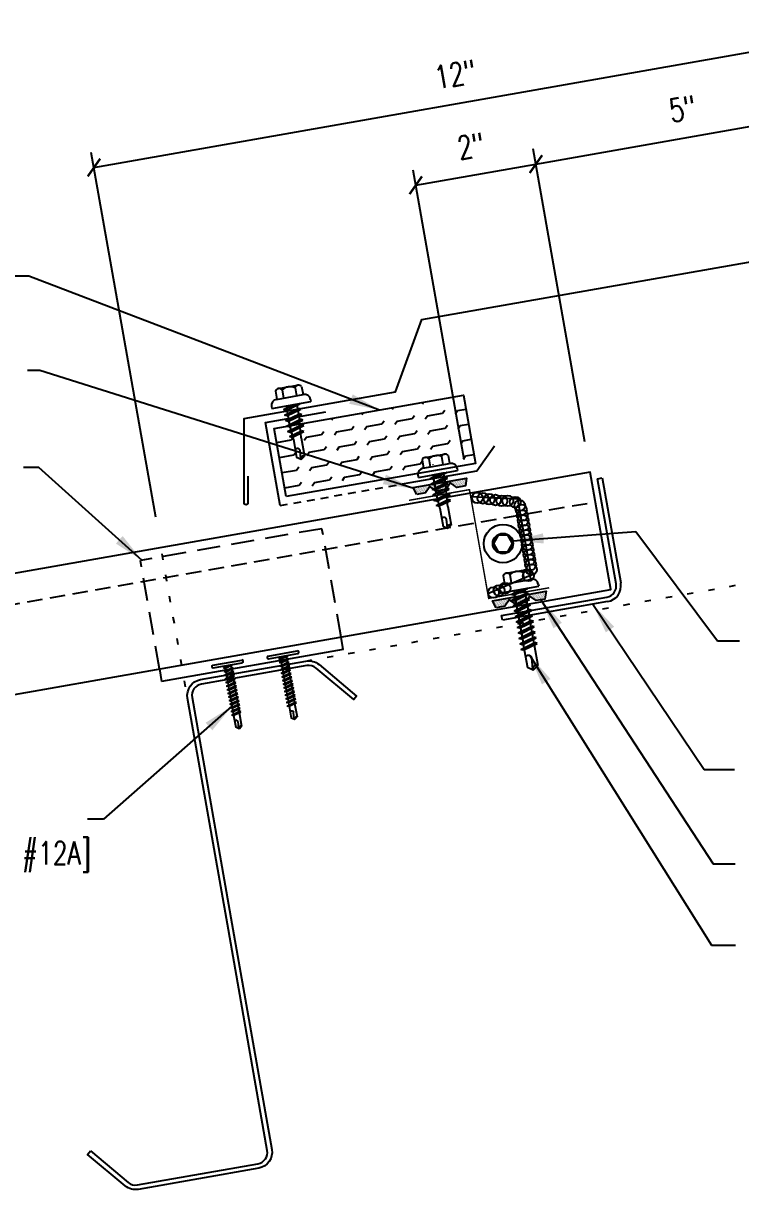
# Model space of a CAD drawing. Header units: inches. Extents: x 0 to 46.1, y 14.2 to 46.7.
# Drawn here: x 8.13 to 19.8, y 14.17 to 33.17 of the extents above; entities that cross this region are included whole.
import ezdxf

# ---------------------------------------------------------------- set-up
doc = ezdxf.new("R2010")
doc.units = ezdxf.units.IN
doc.header["$MEASUREMENT"] = 0
for name, pattern in [('DASH2', [0.1875, 0.125, -0.0625]), ('DOT', [0.25, 0, -0.25]), ('HIDDEN2', [0.1875, 0.125, -0.0625])]:
    doc.linetypes.add(name, pattern=pattern)
for name, color, linetype in [('clip', 5, 'Continuous'), ('CLO', 3, 'Continuous'), ('DIM', 2, 'Continuous'), ('FASTENER', 9, 'Continuous'), ('PANEL', 11, 'Continuous'), ('PURLIN', 1, 'Continuous'), ('SEALANT', 8, 'Continuous'), ('STLA', 12, 'Continuous'), ('TAPE', 8, 'Continuous'), ('TEXT', 2, 'Continuous'), ('THERMAL', 251, 'Continuous'), ('TRIM', 6, 'Continuous')]:
    doc.layers.add(name, color=color, linetype=linetype)
doc.styles.add('TEXT', font='SIMPLEX', dxfattribs={"width": 0.75, "height": 6})
doc.styles.add('TEXT1', font='ROMANS.shx', dxfattribs={"width": 0.75, "height": 0.375})
doc.dimstyles.new('DETAIL', dxfattribs={"dimscale": 4, "dimtxt": 0.375, "dimasz": 0.0625, "dimexe": 0.0625, "dimexo": 0.125, "dimgap": 0.0625, "dimtad": 1, "dimdec": 4, "dimzin": 3, "dimdsep": 46, "dimlunit": 4, "dimtxsty": 'TEXT1', "dimblk": 'ARCHTICK', "dimcen": 0.0625, "dimclrd": 7, "dimclre": 7, "dimclrt": 2, "dimadec": 0, "dimazin": 0, "dimtfac": 0.59375, "dimtdec": 4, "dimtmove": 0, "dimatfit": 3, "dimfxl": 0, "dimfrac": 2, "dimtolj": 1, "dimtzin": 3, "dimarcsym": 0})
doc.dimstyles.new('DETAIL$7', dxfattribs={"dimscale": 4, "dimtxt": 6, "dimasz": 0.125, "dimexe": 0.0625, "dimexo": 0.125, "dimgap": 0.0625, "dimtad": 1, "dimdec": 5, "dimzin": 3, "dimdsep": 46, "dimlunit": 4, "dimtxsty": 'TEXT', "dimblk": 'ARCHTICK', "dimcen": 0.0625, "dimclrd": 7, "dimclre": 7, "dimclrt": 2, "dimadec": 0, "dimazin": 0, "dimtfac": 0.666667, "dimtdec": 5, "dimtmove": 0, "dimatfit": 3, "dimfxl": 0, "dimfrac": 2, "dimtolj": 1, "dimtzin": 3, "dimarcsym": 0})

# ---------------------------------------------------------------- blocks, each defined once
blk = doc.blocks.new('_ArchTick')
at = {"color": 0, "linetype": 'ByBlock', "const_width": 0.15}
blk.add_lwpolyline([(-0.5, -0.5), (0.5, 0.5)], dxfattribs=at)
blk = doc.blocks.new('*D12')
at = {"layer": 'DEFPOINTS', "color": 0}
for p in [(21.408, 31.744), (17.355, 25.857), (22.707, 24.377)]:
    blk.add_point(p, dxfattribs=at)
at = {"layer": 'DIM', "color": 7, "lineweight": -2}
for p, q in [((22.621, 24.869), (21.365, 31.991)), ((16.471, 30.874), (21.408, 31.744)), ((17.268, 26.35), (16.427, 31.12))]:
    blk.add_line(p, q, dxfattribs=at)
at = {"layer": 'DIM', "color": 7, "lineweight": -2, "xscale": 0.25, "yscale": 0.25, "zscale": 0.25}
for p, rotation in [((21.408, 31.744), 10.00000000000004), ((16.471, 30.874), 190.0000000000001)]:
    blk.add_blockref('_ArchTick', p, dxfattribs=dict(at, rotation=rotation))
at = {"layer": 'DIM', "color": 2, "insert": (18.857, 31.775), "char_height": 0.375, "attachment_point": 5, "rotation": 10, "style": 'TEXT1'}
blk.add_mtext('\\A1;5"', dxfattribs=at)
blk = doc.blocks.new('*D13')
at = {"layer": 'DEFPOINTS', "color": 0}
for p in [(21.201, 32.92), (10.37, 24.629), (22.707, 24.377)]:
    blk.add_point(p, dxfattribs=at)
at = {"layer": 'DIM', "color": 7, "lineweight": -2}
for p, q in [((22.621, 24.869), (21.158, 33.166)), ((9.278, 30.818), (21.201, 32.92)), ((10.283, 25.122), (9.235, 31.064))]:
    blk.add_line(p, q, dxfattribs=at)
at = {"layer": 'DIM', "color": 7, "lineweight": -2, "xscale": 0.25, "yscale": 0.25, "zscale": 0.25}
for p, rotation in [((21.201, 32.92), 10.00000000000004), ((9.278, 30.818), 190.0000000000001)]:
    blk.add_blockref('_ArchTick', p, dxfattribs=dict(at, rotation=rotation))
at = {"layer": 'DIM', "color": 2, "insert": (15.157, 32.335), "char_height": 0.375, "attachment_point": 5, "rotation": 10, "style": 'TEXT1'}
blk.add_mtext('\\A1;12"', dxfattribs=at)
blk = doc.blocks.new('A$C23AA14D5')
at = {"layer": 'CLO', "const_width": 0.0239}
blk.add_lwpolyline([(2.284, 0.187), (1.299, 0.014), (0.987, 1.785), (0.002, 1.611)], dxfattribs=at)
at = {"layer": 'CLO'}
blk.add_lwpolyline([(1.285, 0.094), (1.993, 0.397), (1.776, 1.628), (1.007, 1.67)], dxfattribs=at)
blk = doc.blocks.new('*X4')
at = {"color": 0}
for p, q in [((-0.434, 0.135), (-0.434, 0.135)), ((-0.434, 0.123), (-0.434, 0.123)), ((-0.422, 0.141), (-0.422, 0.141)), ((-0.422, 0.129), (-0.422, 0.129)), ((-0.422, 0.117), (-0.422, 0.117)), ((-0.422, 0.105), (-0.422, 0.105)), ((-0.422, 0.094), (-0.422, 0.094)), ((-0.422, 0.082), (-0.422, 0.082)), ((-0.41, 0.135), (-0.41, 0.135)), ((-0.41, 0.123), (-0.41, 0.123)), ((-0.41, 0.111), (-0.41, 0.111)), ((-0.41, 0.1), (-0.41, 0.1)), ((-0.41, 0.088), (-0.41, 0.088)), ((-0.41, 0.076), (-0.41, 0.076)), ((-0.41, 0.064), (-0.41, 0.064)), ((-0.41, 0.053), (-0.41, 0.053)), ((-0.41, 0.041), (-0.41, 0.041)), ((-0.398, 0.141), (-0.398, 0.141)), ((-0.398, 0.129), (-0.398, 0.129)), ((-0.398, 0.117), (-0.398, 0.117)), ((-0.398, 0.105), (-0.398, 0.105)), ((-0.398, 0.094), (-0.398, 0.094)), ((-0.398, 0.082), (-0.398, 0.082)), ((-0.398, 0.07), (-0.398, 0.07)), ((-0.398, 0.059), (-0.398, 0.059)), ((-0.398, 0.047), (-0.398, 0.047)), ((-0.398, 0.035), (-0.398, 0.035)), ((-0.398, 0.023), (-0.398, 0.023)), ((-0.387, 0.135), (-0.387, 0.135)), ((-0.387, 0.123), (-0.387, 0.123)), ((-0.387, 0.111), (-0.387, 0.111)), ((-0.387, 0.1), (-0.387, 0.1)), ((-0.387, 0.088), (-0.387, 0.088)), ((-0.387, 0.076), (-0.387, 0.076)), ((-0.387, 0.064), (-0.387, 0.064)), ((-0.387, 0.053), (-0.387, 0.053)), ((-0.387, 0.041), (-0.387, 0.041)), ((-0.387, 0.029), (-0.387, 0.029)), ((-0.375, 0.141), (-0.375, 0.141)), ((-0.375, 0.129), (-0.375, 0.129)), ((-0.375, 0.117), (-0.375, 0.117)), ((-0.375, 0.105), (-0.375, 0.105)), ((-0.375, 0.094), (-0.375, 0.094)), ((-0.375, 0.082), (-0.375, 0.082)), ((-0.375, 0.07), (-0.375, 0.07)), ((-0.375, 0.059), (-0.375, 0.059)), ((-0.375, 0.047), (-0.375, 0.047)), ((-0.375, 0.035), (-0.375, 0.035)), ((-0.375, 0.023), (-0.375, 0.023)), ((-0.363, 0.135), (-0.363, 0.135)), ((-0.363, 0.123), (-0.363, 0.123)), ((-0.363, 0.111), (-0.363, 0.111)), ((-0.363, 0.1), (-0.363, 0.1)), ((-0.363, 0.088), (-0.363, 0.088)), ((-0.363, 0.076), (-0.363, 0.076)), ((-0.363, 0.064), (-0.363, 0.064)), ((-0.363, 0.053), (-0.363, 0.053)), ((-0.363, 0.041), (-0.363, 0.041)), ((-0.363, 0.029), (-0.363, 0.029)), ((-0.352, 0.141), (-0.352, 0.141)), ((-0.352, 0.129), (-0.352, 0.129)), ((-0.352, 0.117), (-0.352, 0.117)), ((-0.352, 0.105), (-0.352, 0.105)), ((-0.352, 0.094), (-0.352, 0.094)), ((-0.352, 0.082), (-0.352, 0.082)), ((-0.352, 0.07), (-0.352, 0.07)), ((-0.352, 0.059), (-0.352, 0.059)), ((-0.352, 0.047), (-0.352, 0.047)), ((-0.352, 0.035), (-0.352, 0.035)), ((-0.352, 0.023), (-0.352, 0.023)), ((-0.34, 0.135), (-0.34, 0.135)), ((-0.34, 0.123), (-0.34, 0.123)), ((-0.34, 0.111), (-0.34, 0.111)), ((-0.34, 0.1), (-0.34, 0.1)), ((-0.34, 0.088), (-0.34, 0.088)), ((-0.34, 0.076), (-0.34, 0.076)), ((-0.34, 0.064), (-0.34, 0.064)), ((-0.34, 0.053), (-0.34, 0.053)), ((-0.34, 0.041), (-0.34, 0.041)), ((-0.34, 0.029), (-0.34, 0.029)), ((-0.328, 0.141), (-0.328, 0.141)), ((-0.328, 0.129), (-0.328, 0.129)), ((-0.328, 0.117), (-0.328, 0.117)), ((-0.328, 0.105), (-0.328, 0.105)), ((-0.328, 0.094), (-0.328, 0.094)), ((-0.328, 0.082), (-0.328, 0.082)), ((-0.328, 0.07), (-0.328, 0.07)), ((-0.328, 0.059), (-0.328, 0.059)), ((-0.328, 0.047), (-0.328, 0.047)), ((-0.328, 0.035), (-0.328, 0.035)), ((-0.328, 0.023), (-0.328, 0.023)), ((-0.316, 0.135), (-0.316, 0.135)), ((-0.316, 0.123), (-0.316, 0.123)), ((-0.316, 0.111), (-0.316, 0.111)), ((-0.316, 0.1), (-0.316, 0.1)), ((-0.316, 0.088), (-0.316, 0.088)), ((-0.316, 0.076), (-0.316, 0.076)), ((-0.316, 0.064), (-0.316, 0.064)), ((-0.316, 0.053), (-0.316, 0.053)), ((-0.316, 0.041), (-0.316, 0.041)), ((-0.316, 0.029), (-0.316, 0.029)), ((-0.305, 0.141), (-0.305, 0.141)), ((-0.305, 0.129), (-0.305, 0.129)), ((-0.305, 0.117), (-0.305, 0.117)), ((-0.305, 0.105), (-0.305, 0.105)), ((-0.305, 0.094), (-0.305, 0.094)), ((-0.305, 0.082), (-0.305, 0.082)), ((-0.305, 0.07), (-0.305, 0.07)), ((-0.305, 0.059), (-0.305, 0.059)), ((-0.305, 0.047), (-0.305, 0.047)), ((-0.305, 0.035), (-0.305, 0.035)), ((-0.305, 0.023), (-0.305, 0.023)), ((-0.293, 0.135), (-0.293, 0.135)), ((-0.293, 0.123), (-0.293, 0.123)), ((-0.293, 0.111), (-0.293, 0.111)), ((-0.293, 0.1), (-0.293, 0.1)), ((-0.293, 0.088), (-0.293, 0.088)), ((-0.293, 0.076), (-0.293, 0.076)), ((-0.293, 0.064), (-0.293, 0.064)), ((-0.293, 0.053), (-0.293, 0.053)), ((-0.293, 0.041), (-0.293, 0.041)), ((-0.293, 0.029), (-0.293, 0.029)), ((-0.281, 0.141), (-0.281, 0.141)), ((-0.281, 0.129), (-0.281, 0.129)), ((-0.281, 0.117), (-0.281, 0.117)), ((-0.281, 0.105), (-0.281, 0.105)), ((-0.281, 0.094), (-0.281, 0.094)), ((-0.281, 0.082), (-0.281, 0.082)), ((-0.281, 0.07), (-0.281, 0.07)), ((-0.281, 0.059), (-0.281, 0.059)), ((-0.281, 0.047), (-0.281, 0.047)), ((-0.281, 0.035), (-0.281, 0.035)), ((-0.281, 0.023), (-0.281, 0.023)), ((-0.27, 0.135), (-0.27, 0.135)), ((-0.27, 0.123), (-0.27, 0.123)), ((-0.27, 0.111), (-0.27, 0.111)), ((-0.27, 0.1), (-0.27, 0.1)), ((-0.27, 0.088), (-0.27, 0.088)), ((-0.27, 0.076), (-0.27, 0.076)), ((-0.27, 0.064), (-0.27, 0.064)), ((-0.27, 0.053), (-0.27, 0.053)), ((-0.27, 0.041), (-0.27, 0.041)), ((-0.27, 0.029), (-0.27, 0.029)), ((-0.258, 0.141), (-0.258, 0.141)), ((-0.258, 0.129), (-0.258, 0.129)), ((-0.258, 0.117), (-0.258, 0.117)), ((-0.258, 0.105), (-0.258, 0.105)), ((-0.258, 0.094), (-0.258, 0.094)), ((-0.258, 0.082), (-0.258, 0.082)), ((-0.258, 0.07), (-0.258, 0.07)), ((-0.258, 0.059), (-0.258, 0.059)), ((-0.258, 0.047), (-0.258, 0.047)), ((-0.258, 0.035), (-0.258, 0.035)), ((-0.258, 0.023), (-0.258, 0.023)), ((-0.246, 0.135), (-0.246, 0.135)), ((-0.246, 0.123), (-0.246, 0.123)), ((-0.246, 0.111), (-0.246, 0.111)), ((-0.246, 0.1), (-0.246, 0.1)), ((-0.246, 0.088), (-0.246, 0.088)), ((-0.246, 0.076), (-0.246, 0.076)), ((-0.246, 0.064), (-0.246, 0.064)), ((-0.246, 0.053), (-0.246, 0.053)), ((-0.246, 0.041), (-0.246, 0.041)), ((-0.234, 0.141), (-0.234, 0.141)), ((-0.234, 0.129), (-0.234, 0.129)), ((-0.234, 0.117), (-0.234, 0.117)), ((-0.234, 0.105), (-0.234, 0.105)), ((-0.234, 0.094), (-0.234, 0.094)), ((-0.234, 0.082), (-0.234, 0.082)), ((-0.234, 0.07), (-0.234, 0.07)), ((-0.234, 0.059), (-0.234, 0.059)), ((-0.234, 0.047), (-0.234, 0.047)), ((-0.223, 0.135), (-0.223, 0.135)), ((-0.223, 0.123), (-0.223, 0.123)), ((-0.223, 0.111), (-0.223, 0.111)), ((-0.223, 0.1), (-0.223, 0.1)), ((-0.223, 0.088), (-0.223, 0.088)), ((-0.223, 0.076), (-0.223, 0.076)), ((-0.223, 0.064), (-0.223, 0.064)), ((-0.211, 0.141), (-0.211, 0.141)), ((-0.211, 0.129), (-0.211, 0.129)), ((-0.211, 0.117), (-0.211, 0.117)), ((-0.211, 0.105), (-0.211, 0.105)), ((-0.211, 0.094), (-0.211, 0.094)), ((-0.211, 0.082), (-0.211, 0.082)), ((-0.211, 0.07), (-0.211, 0.07)), ((-0.199, 0.135), (-0.199, 0.135)), ((-0.199, 0.123), (-0.199, 0.123)), ((-0.199, 0.111), (-0.199, 0.111)), ((-0.199, 0.1), (-0.199, 0.1)), ((-0.199, 0.088), (-0.199, 0.088)), ((-0.188, 0.141), (-0.188, 0.141)), ((-0.188, 0.129), (-0.188, 0.129)), ((-0.188, 0.117), (-0.188, 0.117)), ((-0.188, 0.105), (-0.188, 0.105)), ((-0.188, 0.094), (-0.188, 0.094)), ((-0.176, 0.135), (-0.176, 0.135)), ((-0.176, 0.123), (-0.176, 0.123)), ((-0.176, 0.111), (-0.176, 0.111)), ((-0.164, 0.141), (-0.164, 0.141)), ((-0.164, 0.129), (-0.164, 0.129)), ((-0.164, 0.117), (-0.164, 0.117)), ((-0.164, 0.105), (-0.164, 0.105)), ((-0.152, 0.135), (-0.152, 0.135)), ((-0.152, 0.123), (-0.152, 0.123)), ((-0.152, 0.111), (-0.152, 0.111)), ((-0.152, 0.1), (-0.152, 0.1)), ((-0.141, 0.141), (-0.141, 0.141)), ((-0.141, 0.129), (-0.141, 0.129)), ((-0.141, 0.117), (-0.141, 0.117)), ((-0.141, 0.105), (-0.141, 0.105)), ((-0.141, 0.094), (-0.141, 0.094)), ((-0.141, 0.082), (-0.141, 0.082)), ((-0.129, 0.135), (-0.129, 0.135)), ((-0.129, 0.123), (-0.129, 0.123)), ((-0.129, 0.111), (-0.129, 0.111)), ((-0.129, 0.1), (-0.129, 0.1)), ((-0.129, 0.088), (-0.129, 0.088)), ((-0.129, 0.076), (-0.129, 0.076)), ((-0.117, 0.141), (-0.117, 0.141)), ((-0.117, 0.129), (-0.117, 0.129)), ((-0.117, 0.117), (-0.117, 0.117)), ((-0.117, 0.105), (-0.117, 0.105)), ((-0.117, 0.094), (-0.117, 0.094)), ((-0.117, 0.082), (-0.117, 0.082)), ((-0.117, 0.07), (-0.117, 0.07)), ((-0.117, 0.059), (-0.117, 0.059)), ((-0.105, 0.135), (-0.105, 0.135)), ((-0.105, 0.123), (-0.105, 0.123)), ((-0.105, 0.111), (-0.105, 0.111)), ((-0.105, 0.1), (-0.105, 0.1)), ((-0.105, 0.088), (-0.105, 0.088)), ((-0.105, 0.076), (-0.105, 0.076)), ((-0.105, 0.064), (-0.105, 0.064)), ((-0.105, 0.053), (-0.105, 0.053)), ((-0.094, 0.141), (-0.094, 0.141)), ((-0.094, 0.129), (-0.094, 0.129)), ((-0.094, 0.117), (-0.094, 0.117)), ((-0.094, 0.105), (-0.094, 0.105)), ((-0.094, 0.094), (-0.094, 0.094)), ((-0.094, 0.082), (-0.094, 0.082)), ((-0.094, 0.07), (-0.094, 0.07)), ((-0.094, 0.059), (-0.094, 0.059)), ((-0.094, 0.047), (-0.094, 0.047)), ((-0.094, 0.035), (-0.094, 0.035)), ((-0.082, 0.135), (-0.082, 0.135)), ((-0.082, 0.123), (-0.082, 0.123)), ((-0.082, 0.111), (-0.082, 0.111)), ((-0.082, 0.1), (-0.082, 0.1)), ((-0.082, 0.088), (-0.082, 0.088)), ((-0.082, 0.076), (-0.082, 0.076)), ((-0.082, 0.064), (-0.082, 0.064)), ((-0.082, 0.053), (-0.082, 0.053)), ((-0.082, 0.041), (-0.082, 0.041)), ((-0.082, 0.029), (-0.082, 0.029)), ((-0.07, 0.141), (-0.07, 0.141)), ((-0.07, 0.129), (-0.07, 0.129)), ((-0.07, 0.117), (-0.07, 0.117)), ((-0.07, 0.105), (-0.07, 0.105)), ((-0.07, 0.094), (-0.07, 0.094)), ((-0.07, 0.082), (-0.07, 0.082)), ((-0.07, 0.07), (-0.07, 0.07)), ((-0.07, 0.059), (-0.07, 0.059)), ((-0.07, 0.047), (-0.07, 0.047)), ((-0.07, 0.035), (-0.07, 0.035)), ((-0.07, 0.023), (-0.07, 0.023)), ((-0.059, 0.135), (-0.059, 0.135)), ((-0.059, 0.123), (-0.059, 0.123)), ((-0.059, 0.111), (-0.059, 0.111)), ((-0.059, 0.1), (-0.059, 0.1)), ((-0.059, 0.088), (-0.059, 0.088)), ((-0.059, 0.076), (-0.059, 0.076)), ((-0.059, 0.064), (-0.059, 0.064)), ((-0.059, 0.053), (-0.059, 0.053)), ((-0.059, 0.041), (-0.059, 0.041)), ((-0.059, 0.029), (-0.059, 0.029)), ((-0.047, 0.141), (-0.047, 0.141)), ((-0.047, 0.129), (-0.047, 0.129)), ((-0.047, 0.117), (-0.047, 0.117)), ((-0.047, 0.105), (-0.047, 0.105)), ((-0.047, 0.094), (-0.047, 0.094)), ((-0.047, 0.082), (-0.047, 0.082)), ((-0.047, 0.07), (-0.047, 0.07)), ((-0.047, 0.059), (-0.047, 0.059)), ((-0.047, 0.047), (-0.047, 0.047)), ((-0.047, 0.035), (-0.047, 0.035)), ((-0.047, 0.023), (-0.047, 0.023)), ((-0.035, 0.135), (-0.035, 0.135)), ((-0.035, 0.123), (-0.035, 0.123)), ((-0.035, 0.111), (-0.035, 0.111)), ((-0.035, 0.1), (-0.035, 0.1)), ((-0.035, 0.088), (-0.035, 0.088)), ((-0.035, 0.076), (-0.035, 0.076)), ((-0.035, 0.064), (-0.035, 0.064)), ((-0.035, 0.053), (-0.035, 0.053)), ((-0.035, 0.041), (-0.035, 0.041)), ((-0.035, 0.029), (-0.035, 0.029)), ((-0.023, 0.141), (-0.023, 0.141)), ((-0.023, 0.129), (-0.023, 0.129)), ((-0.023, 0.117), (-0.023, 0.117)), ((-0.023, 0.105), (-0.023, 0.105)), ((-0.023, 0.094), (-0.023, 0.094)), ((-0.023, 0.082), (-0.023, 0.082)), ((-0.023, 0.07), (-0.023, 0.07)), ((-0.023, 0.059), (-0.023, 0.059)), ((-0.023, 0.047), (-0.023, 0.047)), ((-0.023, 0.035), (-0.023, 0.035)), ((-0.023, 0.023), (-0.023, 0.023)), ((-0.012, 0.135), (-0.012, 0.135)), ((-0.012, 0.123), (-0.012, 0.123)), ((-0.012, 0.111), (-0.012, 0.111)), ((-0.012, 0.1), (-0.012, 0.1)), ((-0.012, 0.088), (-0.012, 0.088)), ((-0.012, 0.076), (-0.012, 0.076)), ((-0.012, 0.064), (-0.012, 0.064)), ((-0.012, 0.053), (-0.012, 0.053)), ((-0.012, 0.041), (-0.012, 0.041)), ((-0.012, 0.029), (-0.012, 0.029)), ((0, 0.141), (0, 0.141)), ((0, 0.129), (0, 0.129)), ((0, 0.117), (0, 0.117)), ((0, 0.105), (0, 0.105)), ((0, 0.094), (0, 0.094)), ((0, 0.082), (0, 0.082)), ((0, 0.07), (0, 0.07)), ((0, 0.059), (0, 0.059)), ((0, 0.047), (0, 0.047)), ((0, 0.035), (0, 0.035)), ((0, 0.023), (0, 0.023)), ((0.012, 0.135), (0.012, 0.135)), ((0.012, 0.123), (0.012, 0.123)), ((0.012, 0.111), (0.012, 0.111)), ((0.012, 0.1), (0.012, 0.1)), ((0.012, 0.088), (0.012, 0.088)), ((0.012, 0.076), (0.012, 0.076)), ((0.012, 0.064), (0.012, 0.064)), ((0.012, 0.053), (0.012, 0.053)), ((0.012, 0.041), (0.012, 0.041)), ((0.012, 0.029), (0.012, 0.029)), ((0.023, 0.141), (0.023, 0.141)), ((0.023, 0.129), (0.023, 0.129)), ((0.023, 0.117), (0.023, 0.117)), ((0.023, 0.105), (0.023, 0.105)), ((0.023, 0.094), (0.023, 0.094)), ((0.023, 0.082), (0.023, 0.082)), ((0.023, 0.07), (0.023, 0.07)), ((0.023, 0.059), (0.023, 0.059)), ((0.023, 0.047), (0.023, 0.047)), ((0.023, 0.035), (0.023, 0.035)), ((0.023, 0.023), (0.023, 0.023)), ((0.035, 0.135), (0.035, 0.135)), ((0.035, 0.123), (0.035, 0.123)), ((0.035, 0.111), (0.035, 0.111)), ((0.035, 0.1), (0.035, 0.1)), ((0.035, 0.088), (0.035, 0.088)), ((0.035, 0.076), (0.035, 0.076)), ((0.035, 0.064), (0.035, 0.064)), ((0.035, 0.053), (0.035, 0.053)), ((0.035, 0.041), (0.035, 0.041)), ((0.035, 0.029), (0.035, 0.029)), ((0.047, 0.141), (0.047, 0.141)), ((0.047, 0.129), (0.047, 0.129)), ((0.047, 0.117), (0.047, 0.117)), ((0.047, 0.105), (0.047, 0.105)), ((0.047, 0.094), (0.047, 0.094)), ((0.047, 0.082), (0.047, 0.082)), ((0.047, 0.07), (0.047, 0.07)), ((0.047, 0.059), (0.047, 0.059)), ((0.047, 0.047), (0.047, 0.047)), ((0.047, 0.035), (0.047, 0.035)), ((0.047, 0.023), (0.047, 0.023)), ((0.059, 0.135), (0.059, 0.135)), ((0.059, 0.123), (0.059, 0.123)), ((0.059, 0.111), (0.059, 0.111)), ((0.059, 0.1), (0.059, 0.1)), ((0.059, 0.088), (0.059, 0.088)), ((0.059, 0.076), (0.059, 0.076)), ((0.059, 0.064), (0.059, 0.064)), ((0.059, 0.053), (0.059, 0.053)), ((0.059, 0.041), (0.059, 0.041)), ((0.059, 0.029), (0.059, 0.029)), ((0.07, 0.141), (0.07, 0.141)), ((0.07, 0.129), (0.07, 0.129)), ((0.07, 0.117), (0.07, 0.117)), ((0.07, 0.105), (0.07, 0.105)), ((0.07, 0.094), (0.07, 0.094)), ((0.07, 0.082), (0.07, 0.082)), ((0.07, 0.07), (0.07, 0.07)), ((0.07, 0.059), (0.07, 0.059)), ((0.07, 0.047), (0.07, 0.047)), ((0.07, 0.035), (0.07, 0.035)), ((0.07, 0.023), (0.07, 0.023)), ((0.082, 0.135), (0.082, 0.135)), ((0.082, 0.123), (0.082, 0.123)), ((0.082, 0.111), (0.082, 0.111)), ((0.082, 0.1), (0.082, 0.1)), ((0.082, 0.088), (0.082, 0.088)), ((0.082, 0.076), (0.082, 0.076)), ((0.082, 0.064), (0.082, 0.064)), ((0.082, 0.053), (0.082, 0.053)), ((0.082, 0.041), (0.082, 0.041)), ((0.082, 0.029), (0.082, 0.029)), ((0.094, 0.141), (0.094, 0.141)), ((0.094, 0.129), (0.094, 0.129)), ((0.094, 0.117), (0.094, 0.117)), ((0.094, 0.105), (0.094, 0.105)), ((0.094, 0.094), (0.094, 0.094)), ((0.094, 0.082), (0.094, 0.082)), ((0.094, 0.07), (0.094, 0.07)), ((0.094, 0.059), (0.094, 0.059)), ((0.094, 0.047), (0.094, 0.047)), ((0.094, 0.035), (0.094, 0.035)), ((0.105, 0.135), (0.105, 0.135)), ((0.105, 0.123), (0.105, 0.123)), ((0.105, 0.111), (0.105, 0.111)), ((0.105, 0.1), (0.105, 0.1)), ((0.105, 0.088), (0.105, 0.088)), ((0.105, 0.076), (0.105, 0.076)), ((0.105, 0.064), (0.105, 0.064)), ((0.105, 0.053), (0.105, 0.053)), ((0.117, 0.141), (0.117, 0.141)), ((0.117, 0.129), (0.117, 0.129)), ((0.117, 0.117), (0.117, 0.117)), ((0.117, 0.105), (0.117, 0.105)), ((0.117, 0.094), (0.117, 0.094)), ((0.117, 0.082), (0.117, 0.082)), ((0.117, 0.07), (0.117, 0.07)), ((0.117, 0.059), (0.117, 0.059)), ((0.129, 0.135), (0.129, 0.135)), ((0.129, 0.123), (0.129, 0.123)), ((0.129, 0.111), (0.129, 0.111)), ((0.129, 0.1), (0.129, 0.1)), ((0.129, 0.088), (0.129, 0.088)), ((0.129, 0.076), (0.129, 0.076)), ((0.141, 0.141), (0.141, 0.141)), ((0.141, 0.129), (0.141, 0.129)), ((0.141, 0.117), (0.141, 0.117)), ((0.141, 0.105), (0.141, 0.105)), ((0.141, 0.094), (0.141, 0.094)), ((0.141, 0.082), (0.141, 0.082)), ((0.152, 0.135), (0.152, 0.135)), ((0.152, 0.123), (0.152, 0.123)), ((0.152, 0.111), (0.152, 0.111)), ((0.152, 0.1), (0.152, 0.1)), ((0.164, 0.141), (0.164, 0.141)), ((0.164, 0.129), (0.164, 0.129)), ((0.164, 0.117), (0.164, 0.117)), ((0.164, 0.105), (0.164, 0.105)), ((0.176, 0.135), (0.176, 0.135)), ((0.176, 0.123), (0.176, 0.123)), ((0.176, 0.111), (0.176, 0.111)), ((0.188, 0.141), (0.188, 0.141)), ((0.188, 0.129), (0.188, 0.129)), ((0.188, 0.117), (0.188, 0.117)), ((0.188, 0.105), (0.188, 0.105)), ((0.188, 0.094), (0.188, 0.094)), ((0.199, 0.135), (0.199, 0.135)), ((0.199, 0.123), (0.199, 0.123)), ((0.199, 0.111), (0.199, 0.111)), ((0.199, 0.1), (0.199, 0.1)), ((0.199, 0.088), (0.199, 0.088)), ((0.211, 0.141), (0.211, 0.141)), ((0.211, 0.129), (0.211, 0.129)), ((0.211, 0.117), (0.211, 0.117)), ((0.211, 0.105), (0.211, 0.105)), ((0.211, 0.094), (0.211, 0.094)), ((0.211, 0.082), (0.211, 0.082)), ((0.211, 0.07), (0.211, 0.07)), ((0.223, 0.135), (0.223, 0.135)), ((0.223, 0.123), (0.223, 0.123)), ((0.223, 0.111), (0.223, 0.111)), ((0.223, 0.1), (0.223, 0.1)), ((0.223, 0.088), (0.223, 0.088)), ((0.223, 0.076), (0.223, 0.076)), ((0.223, 0.064), (0.223, 0.064)), ((0.234, 0.141), (0.234, 0.141)), ((0.234, 0.129), (0.234, 0.129)), ((0.234, 0.117), (0.234, 0.117)), ((0.234, 0.105), (0.234, 0.105)), ((0.234, 0.094), (0.234, 0.094)), ((0.234, 0.082), (0.234, 0.082)), ((0.234, 0.07), (0.234, 0.07)), ((0.234, 0.059), (0.234, 0.059)), ((0.234, 0.047), (0.234, 0.047)), ((0.246, 0.135), (0.246, 0.135)), ((0.246, 0.123), (0.246, 0.123)), ((0.246, 0.111), (0.246, 0.111)), ((0.246, 0.1), (0.246, 0.1)), ((0.246, 0.088), (0.246, 0.088)), ((0.246, 0.076), (0.246, 0.076)), ((0.246, 0.064), (0.246, 0.064)), ((0.246, 0.053), (0.246, 0.053)), ((0.246, 0.041), (0.246, 0.041)), ((0.258, 0.141), (0.258, 0.141)), ((0.258, 0.129), (0.258, 0.129)), ((0.258, 0.117), (0.258, 0.117)), ((0.258, 0.105), (0.258, 0.105)), ((0.258, 0.094), (0.258, 0.094)), ((0.258, 0.082), (0.258, 0.082)), ((0.258, 0.07), (0.258, 0.07)), ((0.258, 0.059), (0.258, 0.059)), ((0.258, 0.047), (0.258, 0.047)), ((0.258, 0.035), (0.258, 0.035)), ((0.258, 0.023), (0.258, 0.023)), ((0.27, 0.135), (0.27, 0.135)), ((0.27, 0.123), (0.27, 0.123)), ((0.27, 0.111), (0.27, 0.111)), ((0.27, 0.1), (0.27, 0.1)), ((0.27, 0.088), (0.27, 0.088)), ((0.27, 0.076), (0.27, 0.076)), ((0.27, 0.064), (0.27, 0.064)), ((0.27, 0.053), (0.27, 0.053)), ((0.27, 0.041), (0.27, 0.041)), ((0.27, 0.029), (0.27, 0.029)), ((0.281, 0.141), (0.281, 0.141)), ((0.281, 0.129), (0.281, 0.129)), ((0.281, 0.117), (0.281, 0.117)), ((0.281, 0.105), (0.281, 0.105)), ((0.281, 0.094), (0.281, 0.094)), ((0.281, 0.082), (0.281, 0.082)), ((0.281, 0.07), (0.281, 0.07)), ((0.281, 0.059), (0.281, 0.059)), ((0.281, 0.047), (0.281, 0.047)), ((0.281, 0.035), (0.281, 0.035)), ((0.281, 0.023), (0.281, 0.023)), ((0.293, 0.135), (0.293, 0.135)), ((0.293, 0.123), (0.293, 0.123)), ((0.293, 0.111), (0.293, 0.111)), ((0.293, 0.1), (0.293, 0.1)), ((0.293, 0.088), (0.293, 0.088)), ((0.293, 0.076), (0.293, 0.076)), ((0.293, 0.064), (0.293, 0.064)), ((0.293, 0.053), (0.293, 0.053)), ((0.293, 0.041), (0.293, 0.041)), ((0.293, 0.029), (0.293, 0.029)), ((0.305, 0.141), (0.305, 0.141)), ((0.305, 0.129), (0.305, 0.129)), ((0.305, 0.117), (0.305, 0.117)), ((0.305, 0.105), (0.305, 0.105)), ((0.305, 0.094), (0.305, 0.094)), ((0.305, 0.082), (0.305, 0.082)), ((0.305, 0.07), (0.305, 0.07)), ((0.305, 0.059), (0.305, 0.059)), ((0.305, 0.047), (0.305, 0.047)), ((0.305, 0.035), (0.305, 0.035)), ((0.305, 0.023), (0.305, 0.023)), ((0.316, 0.135), (0.316, 0.135)), ((0.316, 0.123), (0.316, 0.123)), ((0.316, 0.111), (0.316, 0.111)), ((0.316, 0.1), (0.316, 0.1)), ((0.316, 0.088), (0.316, 0.088)), ((0.316, 0.076), (0.316, 0.076)), ((0.316, 0.064), (0.316, 0.064)), ((0.316, 0.053), (0.316, 0.053)), ((0.316, 0.041), (0.316, 0.041)), ((0.316, 0.029), (0.316, 0.029)), ((0.328, 0.141), (0.328, 0.141)), ((0.328, 0.129), (0.328, 0.129)), ((0.328, 0.117), (0.328, 0.117)), ((0.328, 0.105), (0.328, 0.105)), ((0.328, 0.094), (0.328, 0.094)), ((0.328, 0.082), (0.328, 0.082)), ((0.328, 0.07), (0.328, 0.07)), ((0.328, 0.059), (0.328, 0.059)), ((0.328, 0.047), (0.328, 0.047)), ((0.328, 0.035), (0.328, 0.035)), ((0.328, 0.023), (0.328, 0.023)), ((0.34, 0.135), (0.34, 0.135)), ((0.34, 0.123), (0.34, 0.123)), ((0.34, 0.111), (0.34, 0.111)), ((0.34, 0.1), (0.34, 0.1)), ((0.34, 0.088), (0.34, 0.088)), ((0.34, 0.076), (0.34, 0.076)), ((0.34, 0.064), (0.34, 0.064)), ((0.34, 0.053), (0.34, 0.053)), ((0.34, 0.041), (0.34, 0.041)), ((0.34, 0.029), (0.34, 0.029)), ((0.352, 0.141), (0.352, 0.141)), ((0.352, 0.129), (0.352, 0.129)), ((0.352, 0.117), (0.352, 0.117)), ((0.352, 0.105), (0.352, 0.105)), ((0.352, 0.094), (0.352, 0.094)), ((0.352, 0.082), (0.352, 0.082)), ((0.352, 0.07), (0.352, 0.07)), ((0.352, 0.059), (0.352, 0.059)), ((0.352, 0.047), (0.352, 0.047)), ((0.352, 0.035), (0.352, 0.035)), ((0.352, 0.023), (0.352, 0.023)), ((0.363, 0.135), (0.363, 0.135)), ((0.363, 0.123), (0.363, 0.123)), ((0.363, 0.111), (0.363, 0.111)), ((0.363, 0.1), (0.363, 0.1)), ((0.363, 0.088), (0.363, 0.088)), ((0.363, 0.076), (0.363, 0.076)), ((0.363, 0.064), (0.363, 0.064)), ((0.363, 0.053), (0.363, 0.053)), ((0.363, 0.041), (0.363, 0.041)), ((0.363, 0.029), (0.363, 0.029)), ((0.375, 0.141), (0.375, 0.141)), ((0.375, 0.129), (0.375, 0.129)), ((0.375, 0.117), (0.375, 0.117)), ((0.375, 0.105), (0.375, 0.105)), ((0.375, 0.094), (0.375, 0.094)), ((0.375, 0.082), (0.375, 0.082)), ((0.375, 0.07), (0.375, 0.07)), ((0.375, 0.059), (0.375, 0.059)), ((0.375, 0.047), (0.375, 0.047)), ((0.375, 0.035), (0.375, 0.035)), ((0.375, 0.023), (0.375, 0.023)), ((0.387, 0.135), (0.387, 0.135)), ((0.387, 0.123), (0.387, 0.123)), ((0.387, 0.111), (0.387, 0.111)), ((0.387, 0.1), (0.387, 0.1)), ((0.387, 0.088), (0.387, 0.088)), ((0.387, 0.076), (0.387, 0.076)), ((0.387, 0.064), (0.387, 0.064)), ((0.387, 0.053), (0.387, 0.053)), ((0.387, 0.041), (0.387, 0.041)), ((0.387, 0.029), (0.387, 0.029)), ((0.398, 0.141), (0.398, 0.141)), ((0.398, 0.129), (0.398, 0.129)), ((0.398, 0.117), (0.398, 0.117)), ((0.398, 0.105), (0.398, 0.105)), ((0.398, 0.094), (0.398, 0.094)), ((0.398, 0.082), (0.398, 0.082)), ((0.398, 0.07), (0.398, 0.07)), ((0.398, 0.059), (0.398, 0.059)), ((0.398, 0.047), (0.398, 0.047)), ((0.398, 0.035), (0.398, 0.035)), ((0.398, 0.023), (0.398, 0.023)), ((0.41, 0.135), (0.41, 0.135)), ((0.41, 0.123), (0.41, 0.123)), ((0.41, 0.111), (0.41, 0.111)), ((0.41, 0.1), (0.41, 0.1)), ((0.41, 0.088), (0.41, 0.088)), ((0.41, 0.076), (0.41, 0.076)), ((0.41, 0.064), (0.41, 0.064)), ((0.41, 0.053), (0.41, 0.053)), ((0.41, 0.041), (0.41, 0.041)), ((0.422, 0.141), (0.422, 0.141)), ((0.422, 0.129), (0.422, 0.129)), ((0.422, 0.117), (0.422, 0.117)), ((0.422, 0.105), (0.422, 0.105)), ((0.422, 0.094), (0.422, 0.094)), ((0.422, 0.082), (0.422, 0.082)), ((0.434, 0.135), (0.434, 0.135)), ((0.434, 0.123), (0.434, 0.123))]:
    blk.add_line(p, q, dxfattribs=at)
blk = doc.blocks.new('MB_DBTAP')
at = {"layer": 'TAPE', "color": 9}
blk.add_lwpolyline([(-0.403, 0.018), (-0.442, 0.141), (0.442, 0.141), (0.403, 0.018), (0.26, 0.018), (0.17, 0.109), (0.079, 0.018), (0, 0.018), (-0.079, 0.018), (-0.17, 0.109), (-0.26, 0.018)], close=True, dxfattribs=at)
at = {"layer": 'TAPE', "color": 251}
blk.add_blockref('*X4', (0, 0), dxfattribs=at)
blk = doc.blocks.new('*D14')
at = {"layer": 'DEFPOINTS', "color": 0}
for p in [(16.471, 30.874), (17.355, 25.857), (15.389, 25.572)]:
    blk.add_point(p, dxfattribs=at)
at = {"layer": 'DIM', "color": 7, "lineweight": -2}
for p, q in [((17.268, 26.35), (16.427, 31.12)), ((15.302, 26.065), (14.472, 30.775)), ((14.515, 30.529), (16.471, 30.874))]:
    blk.add_line(p, q, dxfattribs=at)
at = {"layer": 'DIM', "color": 7, "lineweight": -2, "xscale": 0.25, "yscale": 0.25, "zscale": 0.25}
for p, rotation in [((16.471, 30.874), 10.00000000000004), ((14.515, 30.529), 190.0000000000001)]:
    blk.add_blockref('_ArchTick', p, dxfattribs=dict(at, rotation=rotation))
at = {"layer": 'DIM', "color": 2, "insert": (15.411, 31.167), "char_height": 0.375, "attachment_point": 5, "rotation": 10, "style": 'TEXT1'}
blk.add_mtext('\\A1;2"', dxfattribs=at)
blk = doc.blocks.new('MB_516W')
blk.add_lwpolyline([(-0.078, 0.135), (-0.156, 0), (-0.078, -0.135), (0.078, -0.135), (0.156, 0), (0.078, 0.135)], close=True)
for radius in [0.312, 0.166]:
    blk.add_circle((0, 0), radius)
blk = doc.blocks.new('sd3')
at = {"layer": 'FASTENER'}
for p, q in [((-0.24, 0.082), (0.24, 0.082)), ((-0.24, 0.037), (0.24, 0.037)), ((-0.078, 0.008), (0.023, 0.037)), ((-0.058, -0.003), (-0.078, 0.008)), ((-0.058, -0.003), (0.08, 0.036)), ((-0.048, 0.037), (-0.048, 0.017)), ((0.05, 0.027), (0.05, -0.016)), ((-0.078, -0.052), (0.06, -0.013)), ((-0.058, -0.064), (-0.078, -0.052)), ((-0.078, -0.112), (0.06, -0.073)), ((-0.058, -0.124), (-0.078, -0.112)), ((-0.078, -0.172), (0.06, -0.133)), ((-0.058, -0.184), (-0.078, -0.172)), ((-0.058, -0.064), (0.08, -0.024)), ((-0.058, -0.124), (0.08, -0.084)), ((-0.058, -0.184), (0.08, -0.144)), ((-0.048, -0.001), (-0.048, -0.044)), ((-0.048, -0.061), (-0.048, -0.104)), ((-0.048, -0.121), (-0.048, -0.164)), ((-0.048, -0.181), (-0.048, -0.224)), ((0.05, -0.033), (0.05, -0.076)), ((0.05, -0.093), (0.05, -0.136)), ((0.05, -0.153), (0.05, -0.196)), ((0.08, -0.024), (0.06, -0.013)), ((0.08, -0.084), (0.06, -0.073)), ((0.08, -0.144), (0.06, -0.133)), ((-0.078, -0.232), (0.06, -0.193)), ((-0.058, -0.244), (-0.078, -0.232)), ((-0.078, -0.292), (0.06, -0.253)), ((-0.058, -0.304), (-0.078, -0.292)), ((-0.078, -0.353), (0.06, -0.313)), ((-0.058, -0.364), (-0.078, -0.353)), ((-0.078, -0.413), (0.06, -0.373)), ((-0.058, -0.244), (0.08, -0.204)), ((-0.058, -0.304), (0.08, -0.264)), ((-0.058, -0.364), (0.08, -0.325)), ((-0.048, -0.241), (-0.048, -0.284)), ((-0.048, -0.301), (-0.048, -0.344)), ((-0.048, -0.361), (-0.048, -0.404)), ((0.05, -0.213), (0.05, -0.256)), ((0.05, -0.273), (0.05, -0.316)), ((0.05, -0.333), (0.05, -0.376)), ((0.08, -0.204), (0.06, -0.193)), ((0.08, -0.264), (0.06, -0.253)), ((0.08, -0.325), (0.06, -0.313)), ((0.08, -0.385), (0.06, -0.373)), ((-0.058, -0.424), (-0.078, -0.413)), ((-0.078, -0.473), (0.06, -0.433)), ((-0.058, -0.484), (-0.078, -0.473)), ((-0.078, -0.533), (0.06, -0.493)), ((-0.058, -0.544), (-0.078, -0.533)), ((-0.078, -0.593), (0.06, -0.553)), ((-0.058, -0.424), (0.08, -0.385)), ((-0.058, -0.484), (0.08, -0.445)), ((-0.058, -0.544), (0.08, -0.505)), ((-0.058, -0.604), (0.08, -0.565)), ((-0.048, -0.421), (-0.048, -0.464)), ((-0.048, -0.481), (-0.048, -0.524)), ((-0.048, -0.541), (-0.048, -0.584)), ((0.05, -0.393), (0.05, -0.436)), ((0.05, -0.453), (0.05, -0.496)), ((0.05, -0.513), (0.05, -0.556)), ((0.08, -0.445), (0.06, -0.433)), ((0.08, -0.505), (0.06, -0.493)), ((0.08, -0.565), (0.06, -0.553)), ((-0.058, -0.604), (-0.078, -0.593)), ((-0.078, -0.653), (0.06, -0.614)), ((-0.058, -0.664), (-0.078, -0.653)), ((-0.078, -0.713), (0.06, -0.674)), ((-0.058, -0.724), (-0.078, -0.713)), ((-0.078, -0.773), (0.06, -0.734)), ((-0.058, -0.664), (0.08, -0.625)), ((-0.058, -0.724), (0.08, -0.685)), ((-0.058, -0.785), (0.08, -0.745)), ((-0.048, -0.601), (-0.048, -0.644)), ((-0.048, -0.662), (-0.048, -0.704)), ((-0.048, -0.722), (-0.048, -0.765)), ((0.05, -0.573), (0.05, -0.616)), ((0.05, -0.634), (0.05, -0.676)), ((0.05, -0.694), (0.05, -0.737)), ((0.05, -0.754), (0.05, -0.977)), ((0.08, -0.625), (0.06, -0.614)), ((0.08, -0.685), (0.06, -0.674)), ((0.08, -0.745), (0.06, -0.734)), ((-0.058, -0.785), (-0.078, -0.773)), ((-0.048, -0.782), (-0.048, -0.977)), ((0, -1.003), (0.009, -0.896)), ((0.001, -1.011), (-0.048, -0.977)), ((0.001, -1.011), (0.05, -0.977))]:
    blk.add_line(p, q, dxfattribs=at)
for centre, radius, start, end in [((-0.238, 0.06), 0.0227, 94.6639, 265.3361), ((0.238, 0.06), 0.0227, 274.6639, 85.3361), ((-0.025, -0.903), 0.0349, 11.1445, 130.906), ((0.032, -1.003), 0.032, 55.4585, 194.8454)]:
    blk.add_arc(centre, radius, start, end, dxfattribs=at)
blk = doc.blocks.new('fz5')
at = {"layer": 'FASTENER'}
for p, q in [((-0.217, 0.305), (-0.217, 0.171)), ((-0.163, 0.337), (0.159, 0.337)), ((-0.108, 0.305), (-0.108, 0.171)), ((0.105, 0.305), (0.105, 0.171)), ((0.214, 0.305), (0.214, 0.171)), ((-0.326, 0.071), (-0.326, 0.037)), ((-0.326, 0.037), (0.322, 0.037)), ((-0.226, 0.171), (0.214, 0.171)), ((-0.141, -0.014), (0.037, 0.037)), ((-0.105, -0.034), (0.137, 0.035)), ((-0.088, 0.037), (-0.088, 0.001)), ((-0.088, 0.037), (0.085, 0.037)), ((0.085, 0.037), (0.134, 0.037)), ((0.085, 0.02), (0.085, -0.041)), ((0.137, 0.035), (0.134, 0.037)), ((0.322, 0.071), (0.322, 0.037)), ((-0.105, -0.034), (-0.141, -0.014)), ((-0.141, -0.105), (0.102, -0.036)), ((-0.105, -0.125), (-0.141, -0.105)), ((-0.141, -0.196), (0.102, -0.127)), ((-0.105, -0.125), (0.137, -0.056)), ((-0.105, -0.216), (0.137, -0.147)), ((-0.088, -0.029), (-0.088, -0.09)), ((-0.088, -0.12), (-0.088, -0.181)), ((0.085, -0.071), (0.085, -0.131)), ((0.085, -0.162), (0.085, -0.211)), ((0.137, -0.056), (0.102, -0.036)), ((0.137, -0.147), (0.102, -0.127)), ((-0.105, -0.216), (-0.141, -0.196)), ((-0.141, -0.287), (0.102, -0.217)), ((-0.105, -0.307), (-0.141, -0.287)), ((-0.141, -0.378), (0.102, -0.308)), ((-0.105, -0.398), (-0.141, -0.378)), ((-0.105, -0.307), (0.137, -0.238)), ((-0.105, -0.398), (0.137, -0.328)), ((-0.084, -0.27), (-0.088, -0.211)), ((-0.078, -0.36), (-0.082, -0.3)), ((0.071, -0.408), (0.075, -0.346)), ((0.077, -0.315), (0.082, -0.253)), ((0.084, -0.223), (0.085, -0.211)), ((0.137, -0.238), (0.102, -0.217)), ((0.137, -0.328), (0.102, -0.308)), ((-0.122, -0.463), (0.089, -0.403)), ((-0.086, -0.483), (-0.122, -0.463)), ((-0.086, -0.483), (0.124, -0.423)), ((-0.071, -0.449), (-0.075, -0.389)), ((-0.066, -0.516), (-0.069, -0.478)), ((-0.066, -0.516), (-0.066, -0.82)), ((0.063, -0.515), (0.068, -0.439)), ((0.063, -0.516), (0.063, -0.82)), ((0.124, -0.423), (0.089, -0.403)), ((-0.003, -0.854), (0.009, -0.714)), ((-0.002, -0.866), (-0.066, -0.82)), ((-0.002, -0.866), (0.063, -0.82))]:
    blk.add_line(p, q, dxfattribs=at)
for centre, radius, start, end in [((-0.163, 0.274), 0.0628, 29.8754, 150.1246), ((-0.002, 0.141), 0.196, 56.9974, 123.0026), ((0.159, 0.274), 0.0628, 29.8754, 150.1246), ((-0.226, 0.071), 0.1, 90, 180), ((0.222, 0.071), 0.1, 0, 90), ((0.073, -0.516), 0.01, 175.9484, 180), ((-0.036, -0.723), 0.0461, 11.1445, 130.906), ((0.039, -0.855), 0.0422, 55.4585, 194.8454)]:
    blk.add_arc(centre, radius, start, end, dxfattribs=at)
blk = doc.blocks.new('A$C697F4E93')
at = {"layer": 'STLA'}
for p, q in [((-0.511, 5.804), (-0.438, 5.817)), ((-0.209, 4.093), (-0.511, 5.804)), ((-0.438, 5.817), (-0.136, 4.106)), ((-2.073, 3.574), (-0.362, 3.876)), ((-0.349, 3.802), (-2.06, 3.5)), ((-2.06, 3.5), (-2.073, 3.574))]:
    blk.add_line(p, q, dxfattribs=at)
for radius in [0.187, 0.262]:
    blk.add_arc((-0.394, 4.06), radius, 280, 10, dxfattribs=at)
blk = doc.blocks.new('A$C201C46EC')
at = {"layer": 'TRIM', "linetype": 'HIDDEN2'}
blk.add_line((-1.591, -0.298), (0.527, 0.075), dxfattribs=at)
at = {"layer": 'TRIM'}
for points in [[(-1.591, -0.298), (-1.829, 1.056), (-0.845, 1.23)], [(0.527, 0.075), (1.61, 0.266), (1.897, 0.676)]]:
    blk.add_lwpolyline(points, dxfattribs=at)
blk = doc.blocks.new('fz7')
at = {"layer": 'FASTENER'}
for p, q in [((-0.215, 0.305), (-0.215, 0.171)), ((-0.161, 0.337), (0.161, 0.337)), ((-0.107, 0.305), (-0.107, 0.171)), ((0.107, 0.305), (0.107, 0.171)), ((0.215, 0.305), (0.215, 0.171)), ((-0.324, 0.071), (-0.324, 0.037)), ((-0.324, 0.037), (0.324, 0.037)), ((-0.224, 0.171), (0.215, 0.171)), ((-0.139, -0.016), (0.046, 0.037)), ((-0.104, -0.036), (0.139, 0.033)), ((-0.086, 0.037), (-0.086, -0.001)), ((-0.086, 0.037), (0.086, 0.037)), ((0.086, 0.037), (0.133, 0.037)), ((0.086, 0.018), (0.086, -0.042)), ((0.139, 0.033), (0.133, 0.037)), ((0.324, 0.071), (0.324, 0.037)), ((-0.104, -0.036), (-0.139, -0.016)), ((-0.139, -0.107), (0.104, -0.038)), ((-0.104, -0.127), (-0.139, -0.107)), ((-0.139, -0.198), (0.104, -0.128)), ((-0.104, -0.127), (0.139, -0.058)), ((-0.104, -0.218), (0.139, -0.149)), ((-0.086, -0.031), (-0.086, -0.092)), ((-0.086, -0.122), (-0.086, -0.183)), ((0.086, -0.073), (0.086, -0.133)), ((0.086, -0.164), (0.086, -0.224)), ((0.139, -0.058), (0.104, -0.038)), ((0.139, -0.149), (0.104, -0.128)), ((-0.104, -0.218), (-0.139, -0.198)), ((-0.139, -0.289), (0.104, -0.219)), ((-0.104, -0.309), (-0.139, -0.289)), ((-0.139, -0.38), (0.104, -0.31)), ((-0.104, -0.4), (-0.139, -0.38)), ((-0.104, -0.309), (0.139, -0.239)), ((-0.104, -0.4), (0.139, -0.33)), ((-0.086, -0.213), (-0.086, -0.274)), ((-0.086, -0.304), (-0.086, -0.364)), ((0.086, -0.255), (0.086, -0.315)), ((0.086, -0.345), (0.086, -0.406)), ((0.139, -0.239), (0.104, -0.219)), ((0.139, -0.33), (0.104, -0.31)), ((-0.139, -0.47), (0.104, -0.401)), ((-0.104, -0.491), (-0.139, -0.47)), ((-0.139, -0.561), (0.104, -0.492)), ((-0.104, -0.581), (-0.139, -0.561)), ((-0.104, -0.491), (0.139, -0.421)), ((-0.104, -0.581), (0.139, -0.512)), ((-0.086, -0.395), (-0.086, -0.455)), ((-0.086, -0.486), (-0.086, -0.546)), ((0.086, -0.436), (0.086, -0.497)), ((0.086, -0.527), (0.086, -0.588)), ((0.139, -0.421), (0.104, -0.401)), ((0.139, -0.512), (0.104, -0.492)), ((-0.139, -0.652), (0.104, -0.583)), ((-0.104, -0.672), (-0.139, -0.652)), ((-0.139, -0.743), (0.104, -0.674)), ((-0.104, -0.763), (-0.139, -0.743)), ((-0.104, -0.672), (0.139, -0.603)), ((-0.104, -0.763), (0.139, -0.694)), ((-0.086, -0.577), (-0.086, -0.637)), ((-0.086, -0.667), (-0.086, -0.728)), ((-0.086, -0.758), (-0.086, -0.819)), ((0.086, -0.618), (0.086, -0.679)), ((0.086, -0.709), (0.086, -0.77)), ((0.139, -0.603), (0.104, -0.583)), ((0.139, -0.694), (0.104, -0.674)), ((-0.139, -0.834), (0.104, -0.765)), ((-0.104, -0.854), (-0.139, -0.834)), ((-0.139, -0.925), (0.104, -0.856)), ((-0.104, -0.945), (-0.139, -0.925)), ((-0.104, -0.854), (0.139, -0.785)), ((-0.104, -0.945), (0.139, -0.876)), ((-0.086, -0.849), (-0.086, -0.91)), ((-0.086, -0.94), (-0.086, -1.232)), ((0.086, -0.8), (0.086, -0.861)), ((0.086, -0.891), (0.086, -1.232)), ((0.139, -0.785), (0.104, -0.765)), ((0.139, -0.876), (0.104, -0.856)), ((-0.002, -1.277), (0.014, -1.091)), ((0, -1.293), (-0.086, -1.232)), ((0, -1.293), (0.086, -1.232))]:
    blk.add_line(p, q, dxfattribs=at)
for centre, radius, start, end in [((-0.161, 0.274), 0.0628, 29.8754, 150.1246), ((0, 0.141), 0.196, 56.9974, 123.0026), ((0.161, 0.274), 0.0628, 29.8754, 150.1246), ((-0.224, 0.071), 0.1, 90, 180), ((0.224, 0.071), 0.1, 0, 90), ((-0.046, -1.102), 0.0615, 11.1445, 130.906), ((0.054, -1.278), 0.0563, 55.4585, 194.8454)]:
    blk.add_arc(centre, radius, start, end, dxfattribs=at)

msp = doc.modelspace()

# ---------------------------------------------------------------- hatches: boundary and pattern name
at = {"layer": 'THERMAL'}
h = msp.add_hatch(dxfattribs=at)
h.set_pattern_fill('FLEX', color=256, angle=10, style=0)
h.set_pattern_definition([(10, (0.62412, 2.96748), (-0.043412, 0.246202), [0.25, -0.25]), (55, (0.87033, 3.0109), (-0.043412, 0.2462019), [0.0625, -0.2285534, 0.0625, -0.3535534])])
h.paths.add_polyline_path([(15.29082, 27.10893), (12.68086, 26.64873), (12.71082, 26.63818), (12.65236, 26.60975), (12.65879, 26.54806), (12.67556, 26.55622), (12.71417, 26.54262), (12.662, 26.51725), (12.66991, 26.44131, 0.01768047), (12.67001, 26.44061), (12.72282, 26.14114), (12.667, 26.08502), (12.59536, 26.11866), (12.54249, 26.41849), (12.53342, 26.45471), (12.51727, 26.44686), (12.47865, 26.46046), (12.5262, 26.48358), (12.51174, 26.54136), (12.48379, 26.52777), (12.44518, 26.54137), (12.50451, 26.57023), (12.49315, 26.61563), (12.21329, 26.56628), (12.40865, 25.45838), (14.65332, 25.85417), (14.6527, 25.85768, -0.41421356), (14.73381, 25.97353), (14.74228, 25.97502), (14.71903, 26.10687, -0.2685319), (14.76716, 26.14735), (14.92106, 26.17448, -0.0119967), (14.9303, 26.17611), (15.0842, 26.20325, -0.2685319), (15.14327, 26.18167), (15.16652, 26.04982), (14.73381, 25.97353, 0.42468865), (14.65338, 25.85418), (15.29138, 25.96668, 0.00890806), (15.29083, 25.9702), (15.29145, 25.96669), (15.48617, 26.00103)])

# ---------------------------------------------------------------- linework, layer by layer
msp.add_line((19.42605, 23.11215), (19.78129, 23.11215))
at = {"layer": 'clip', "linetype": 'HIDDEN2', "ltscale": 3}
for p, q in [((12.98752, 24.93715), (10.03284, 24.41762)), ((12.98752, 24.93715), (10.04112, 24.41762)), ((13.29861, 23.17286), (12.98752, 24.93715)), ((10.34411, 22.65232), (10.03284, 24.41762))]:
    msp.add_line(p, q, dxfattribs=at)
at = {"layer": 'clip'}
for p, q in [((13.33423, 22.97082), (13.29861, 23.17286)), ((10.34411, 22.65232), (10.37981, 22.44988))]:
    msp.add_line(p, q, dxfattribs=at)
msp.add_lwpolyline([(13.33425, 22.97074), (10.37982, 22.44979)], dxfattribs=at)
at = {"layer": 'DIM', "linetype": 'DOT'}
for p, q in [((10.82902, 22.01608), (10.36955, 24.62912)), ((12.72768, 22.78152), (22.6793, 24.53626))]:
    msp.add_line(p, q, dxfattribs=at)
at = {"layer": 'PANEL', "color": 8, "linetype": 'DASH2', "ltscale": 2}
msp.add_line((0.06889, 22.31906), (17.44039, 25.37359), dxfattribs=at)
at = {"layer": 'PANEL'}
msp.add_lwpolyline([(0.30846, 20.88419), (17.69195, 23.9469), (17.35507, 25.85742), (-0.01643, 22.8029)], dxfattribs=at)
at = {"layer": 'PURLIN'}
msp.add_lwpolyline([(9.22246, 14.80443), (9.83356, 14.29166, 0.22169466), (9.98664, 14.25064), (11.94693, 14.59629, 0.41421356), (12.09903, 14.8135), (11.44996, 18.49452), (10.8009, 22.17553, -0.41421356), (11.01359, 22.47928), (12.72768, 22.78152, -0.22169466), (12.94175, 22.72416), (13.55285, 22.21139), (13.50483, 22.15416), (12.89373, 22.66694, 0.22169466), (12.74065, 22.70796), (11.02656, 22.40571, 0.41421356), (10.87447, 22.1885), (11.52353, 18.50749), (12.17259, 14.82648, -0.41421356), (11.95991, 14.52273), (9.99961, 14.17708, -0.22169466), (9.78554, 14.23444), (9.17444, 14.74721)], format="xyb", close=True, dxfattribs=at)
at = {"layer": 'SEALANT'}
for centre in [(15.51749, 25.43895), (15.60722, 25.43148), (15.71073, 25.41711), (15.813, 25.40392), (15.9165, 25.38955), (16.01203, 25.38955), (16.13423, 25.36977), (16.2087, 25.31314), (16.23187, 25.24269), (16.24919, 25.15234), (16.26278, 25.07217), (16.27637, 24.99201), (16.28995, 24.91185), (16.30354, 24.83168), (16.31713, 24.75152), (16.33072, 24.67136), (16.34431, 24.5912), (16.3579, 24.51103), (16.37149, 24.43087), (16.38508, 24.35071), (16.39867, 24.27054), (16.3473, 24.16944), (15.77926, 23.89725), (15.87108, 23.93147), (15.96757, 23.96569)]:
    msp.add_circle(centre, 0.08824, dxfattribs=at)
at = {"layer": 'THERMAL'}
msp.add_lwpolyline([(12.40865, 25.45838), (12.21329, 26.56628), (15.29082, 27.10893), (15.48617, 26.00103)], close=True, dxfattribs=at)
at = {"layer": 'TRIM'}
msp.add_lwpolyline([(11.78361, 25.79156), (11.78361, 25.35846, -1), (11.72111, 25.35846), (11.72111, 26.73346), (14.18333, 27.1664), (14.61142, 28.34081), (22.6793, 29.75943), (30.74717, 28.34081), (31.17526, 27.1664), (33.63748, 26.73346), (33.63748, 25.35846, -1), (33.57498, 25.35846), (33.57498, 25.79156)], format="xyb", dxfattribs=at)

# ---------------------------------------------------------------- block references
msp.add_blockref('A$C697F4E93', (17.98618, 19.94672))
at = {"layer": 'CLO'}
msp.add_blockref('A$C23AA14D5', (14.40219, 23.78738), dxfattribs=at)
at = {"layer": 'FASTENER'}
for name, p, rotation in [('fz5', (12.49944, 26.91399), 9.999999999998938), ('fz5', (14.88465, 25.79304), 9.999999999998938), ('fz7', (16.20299, 23.90633), 9.999999999999957), ('sd3', (11.46215, 22.67547), 9.999999999999575), ('sd3', (12.36362, 22.8242), 9.999999999999973)]:
    msp.add_blockref(name, p, dxfattribs=dict(at, rotation=rotation))
msp.add_blockref('MB_516W', (15.93475, 24.69453), dxfattribs=at)
at = {"layer": 'TAPE', "rotation": 9.999999999999911}
for p in [(14.93101, 25.54622), (16.22414, 23.70227)]:
    msp.add_blockref('MB_DBTAP', p, dxfattribs=at)
at = {"layer": 'TEXT'}
msp.add_blockref('A$C201C46EC', (13.89781, 25.61167), dxfattribs=at)

# ---------------------------------------------------------------- texts
at = {"layer": 'TEXT', "style": 'TEXT1', "width": 0.75}
msp.add_text('SELF-DRILLER [FASTENER #12A]', height=0.375, dxfattribs=at).set_placement((3.01393, 19.46591))

# ---------------------------------------------------------------- dimensions: what is measured, and where the dimension line sits
at = {"layer": 'DIM'}
dim = msp.add_linear_dim(base=(21.201, 32.92011), p1=(10.36955, 24.62912), p2=(22.70741, 24.3768), angle=10, text='12"', dimstyle='DETAIL', dxfattribs=at)
dim.commit()
dim.dimension.update_dxf_attribs({"geometry": '*D13', "text_midpoint": (15.15749, 32.33499)})
for base, p1, p2, picture, middle in [((21.4083, 31.74447), (17.35507, 25.85742), (22.70741, 24.3768), '*D12', (18.85725, 31.77516)), ((16.47055, 30.87381), (15.38907, 25.57232), (17.35507, 25.85742), '*D14', (15.41064, 31.16743))]:
    dim = msp.add_linear_dim(base=base, p1=p1, p2=p2, angle=10, dimstyle='DETAIL', dxfattribs=at)
    dim.commit()
    dim.dimension.update_dxf_attribs({"geometry": picture, "text_midpoint": middle})

# ---------------------------------------------------------------- leaders
for points in [[(13.92762, 26.86857), (8.21648, 29.05156), (7.81287, 29.05156)], [(14.48154, 25.58868), (8.39962, 27.51453), (8.1958, 27.51453)], [(10.06169, 24.42125), (8.38088, 25.93128), (8.13259, 25.93128)], [(16.09402, 24.74137), (18.09597, 24.89136), (19.42605, 23.11215)], [(16.55215, 23.77887), (19.35458, 19.47961), (19.71268, 19.47961)], [(17.39602, 23.70869), (19.21119, 21.01596), (19.7023, 21.01596)], [(16.37235, 22.86923), (19.3308, 18.15453), (19.71715, 18.15453)], [(11.52407, 22.0458), (9.43298, 20.20615), (9.17008, 20.20615)]]:
    msp.add_leader(points, dimstyle='DETAIL$7')

doc.saveas('drawing.dxf')
